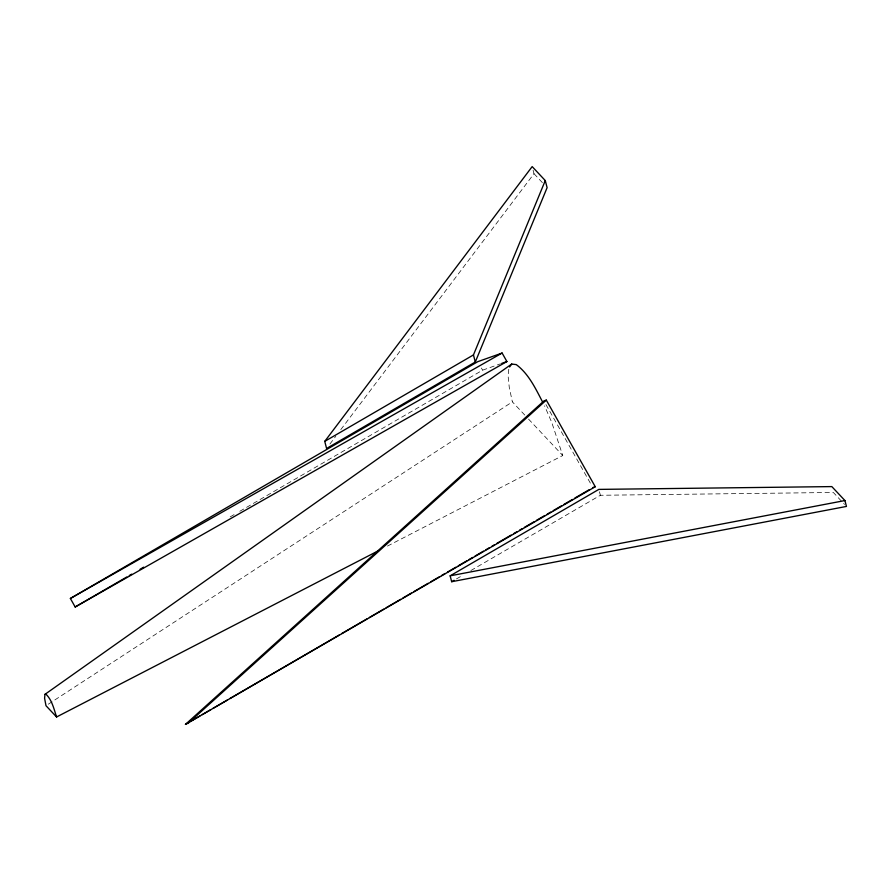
<?xml version="1.0" encoding="UTF-8"?>
<svg xmlns="http://www.w3.org/2000/svg" width="891" height="891" viewBox="0 0 891 891"><rect width="100%" height="100%" fill="white"/><g stroke="black" fill="none" stroke-linecap="round" stroke-linejoin="round"><path stroke-width="0.67" stroke-dasharray="4.46 3.34" d="M508.794 369.23L508.093 375.879L509.273 387.474L512.37 401.863L524.732 415.028M329.926 444.03L335.784 436.278M340.796 429.629L533.999 173.7L533.085 170.159M48.326 704.191L512.37 401.863M230.212 516.869L235.024 514.074M239.824 511.278L482.599 370.166L500.508 363.818M456.47 578.916L461.26 576.132M470.86 570.552L600.378 495.273L833.341 492.478L844.579 504.44M387.451 546.072L562.756 455.524L551.729 422.345L544.557 405.828M533.999 173.7L542.43 182.677M528.53 419.082L562.756 455.524M545.96 404.559L591.513 485.172M481.396 368.039L482.599 370.166M599.465 491.743L600.378 495.273"/><path stroke-width="1.34" d="M542.797 402.387C535.68 388.81 528.853 373.986 516.268 364.608L511.712 364.051L44.973 694.345L44.583 698.277L45.998 705.717L56.578 716.977L378.809 550.538M475.293 362.024L473.455 354.93L545.27 180.561L532.172 166.606L324.747 441.368L326.585 448.463L475.293 362.024L547.107 187.656L545.27 180.561M509.63 366.936L511.712 364.051M185.451 724.394L543.922 400.95L546.306 400.104L595.255 486.731L185.451 724.394L189.059 722.3M187.845 723.548L546.306 400.104M324.747 441.368L473.455 354.93M70.378 598.474L477.788 361.668L502.112 353.036L506.912 361.546L75.178 606.983L70.378 598.474L502.112 353.036M75.178 606.983L126.856 576.945M129.262 575.541L131.668 574.149M140.076 569.26L143.685 567.166M191.465 720.897L199.874 716.008M202.279 714.615L210.688 709.726M213.094 708.323L227.517 699.947M229.923 698.544L339.293 634.982M341.687 633.579L366.925 618.911M369.331 617.519L383.754 609.132M386.159 607.74L400.582 599.353M402.988 597.95L411.397 593.061M413.803 591.669L428.226 583.282M430.62 581.89L439.04 577M441.446 575.597L445.043 573.503M447.449 572.111L455.869 567.222M458.264 565.818L466.684 560.929M469.089 559.537L472.687 557.443M475.092 556.04L483.501 551.15M485.907 549.758L489.515 547.653M491.921 546.261L494.327 544.869M496.721 543.465L511.144 535.079M513.55 533.687L517.159 531.593M519.564 530.19L521.959 528.797M524.365 527.405L533.987 521.814M536.382 520.411L544.802 515.521M547.197 514.129L550.805 512.035M553.211 510.632L561.62 505.743M564.025 504.351L572.445 499.461M574.84 498.058L589.263 489.682M450.144 575.831L598.852 489.393L831.826 486.597L844.935 500.553L846.45 506.433L451.67 581.712L450.144 575.831L844.935 500.553M451.67 581.712L454.065 580.308M501.789 363.361L506.912 361.546M592.871 487.577L595.255 486.731M44.973 694.345L45.831 694.067C52.046 699.947 53.95 709.102 56.578 716.977"/></g></svg>
